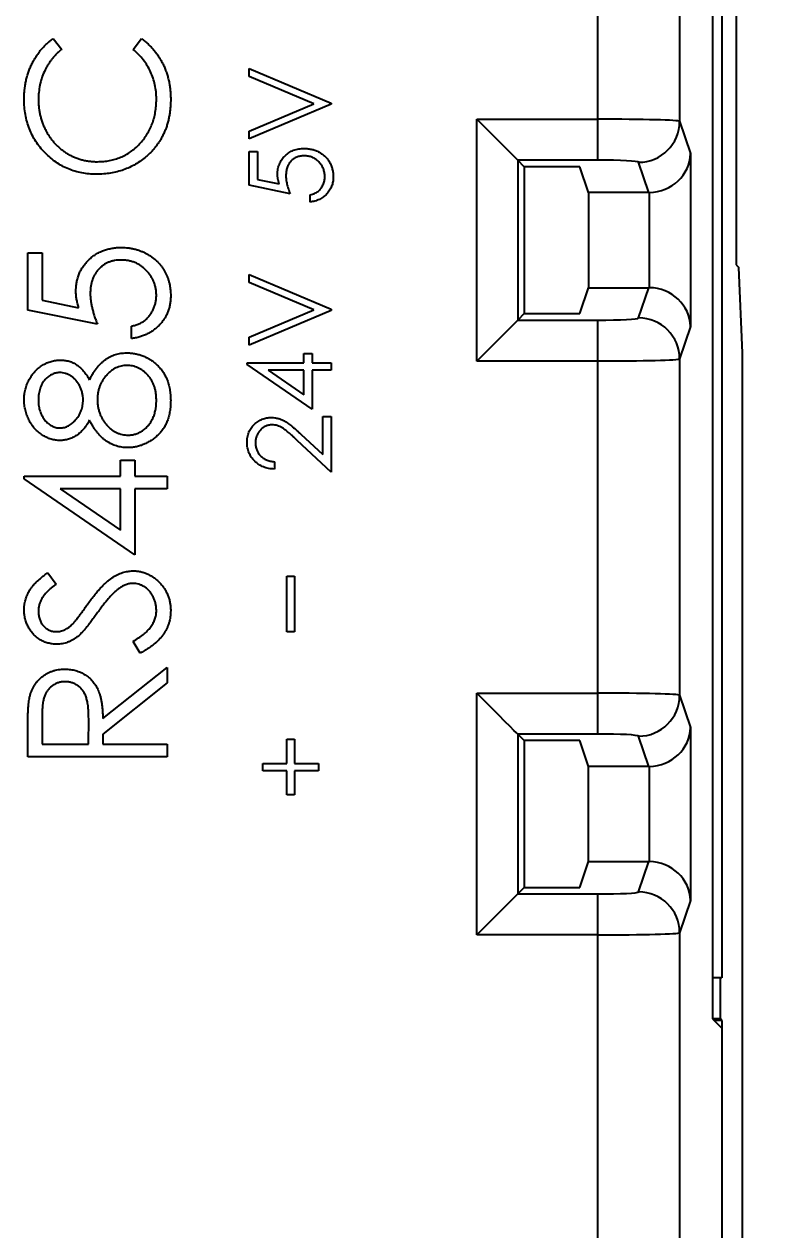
# Model space of a CAD drawing. Extents: x -197 to 433, y -280 to 31.
# Drawn here: x 68.93 to 78.25, y -75.07 to -60.36 of the extents above; entities that cross this region are included whole.
import ezdxf

# ---------------------------------------------------------------- set-up
doc = ezdxf.new("R2010")
doc.units = 0
doc.header["$LTSCALE"] = 4
doc.header["$PDMODE"] = 2
doc.header["$PDSIZE"] = 3
doc.layers.get('0').update_dxf_attribs({"linetype": 'CONTINUOUS'})
doc.layers.get('DEFPOINTS').update_dxf_attribs({"linetype": 'CONTINUOUS'})
doc.styles.add('DIMENSION', font='arial.ttf')
doc.styles.get("Standard").update_dxf_attribs({"font": 'romans.shx', "bigfont": 'cadsg.shx'})
doc.dimstyles.new('STANDARD$0', dxfattribs={"dimtxt": 2, "dimasz": 1.8, "dimexe": 1, "dimexo": 1, "dimgap": 1, "dimtad": 1, "dimzin": 13, "dimdsep": 46, "dimtxsty": 'Standard', "dimcen": 0.09, "dimadec": 0, "dimazin": 0, "dimtp": 0.3, "dimtfac": 1, "dimtix": 1, "dimtmove": 2, "dimatfit": 3, "dimfxl": 1, "dimtolj": 1, "dimtzin": 13, "dimarcsym": 0})

# ---------------------------------------------------------------- blocks, each defined once
blk = doc.blocks.new('*D538')
at = {"color": 2, "lineweight": -2, "transparency": 16777216}
for p, q in [((77.894, -0.245), (89.574, -0.245)), ((88.374, -86.747), (88.374, -4.245)), ((77.894, -90.747), (89.574, -90.747))]:
    blk.add_line(p, q, dxfattribs=at)
at = {"color": 2, "transparency": 16777216}
for points in [[(87.707, -4.245), (89.04, -4.245), (88.374, -0.245)], [(87.707, -86.747), (89.04, -86.747), (88.374, -90.747)]]:
    blk.add_solid(points, dxfattribs=at)
at = {"layer": 'DEFPOINTS', "color": 0, "transparency": 16777216}
for p in [(76.694, -0.245), (88.374, -0.245), (76.694, -90.747)]:
    blk.add_point(p, dxfattribs=at)
at = {"color": 3, "transparency": 16777216, "insert": (85.174, -45.496), "char_height": 4, "attachment_point": 5, "rotation": 90, "style": 'DIMENSION'}
blk.add_mtext('\\A1;90.5', dxfattribs=at)
blk = doc.blocks.new('*D539')
at = {"color": 2, "lineweight": -2, "transparency": 16777216}
for p, q in [((73.643, 8.755), (98.512, 8.755)), ((97.312, 4.755), (97.312, -95.747)), ((73.642, -99.747), (98.512, -99.747))]:
    blk.add_line(p, q, dxfattribs=at)
at = {"color": 2, "transparency": 16777216}
for points in [[(96.645, 4.755), (97.978, 4.755), (97.312, 8.755)], [(96.645, -95.747), (97.978, -95.747), (97.312, -99.747)]]:
    blk.add_solid(points, dxfattribs=at)
at = {"layer": 'DEFPOINTS', "color": 0, "transparency": 16777216}
for p in [(72.443, 8.755), (72.442, -99.747), (97.312, -99.747)]:
    blk.add_point(p, dxfattribs=at)
at = {"color": 3, "transparency": 16777216, "insert": (94.112, -45.496), "char_height": 4, "attachment_point": 5, "rotation": 90, "style": 'DIMENSION'}
blk.add_mtext('\\A1;108.5', dxfattribs=at)

msp = doc.modelspace()

# ---------------------------------------------------------------- linework, layer by layer
for p, q in [((77.617, -27.896), (77.617, -63.296)), ((77.329, -39.496), (77.329, -72.496)), ((77.443, -56.996), (77.443, -71.996)), ((75.928, -61.522), (75.928, -57.471)), ((76.927, -57.445), (76.927, -61.547)), ((69.289, -60.536), (69.392, -60.67)), ((70.263, -60.67), (70.365, -60.536)), ((71.678, -60.904), (72.678, -61.327)), ((71.678, -61), (71.678, -60.904)), ((72.466, -61.334), (71.678, -61)), ((71.678, -61.667), (72.466, -61.334)), ((72.678, -61.34), (71.678, -61.763)), ((72.678, -61.327), (72.678, -61.34)), ((74.453, -64.471), (74.453, -61.522)), ((74.952, -62.021), (74.453, -61.522)), ((74.453, -61.522), (75.928, -61.522)), ((75.928, -62.021), (75.928, -61.522)), ((76.927, -61.547), (77.058, -61.941)), ((71.678, -61.763), (71.678, -61.667)), ((71.678, -61.917), (71.78, -61.917)), ((71.678, -62.327), (71.678, -61.917)), ((71.78, -61.917), (71.78, -62.257)), ((74.952, -62.021), (74.952, -63.971)), ((75.928, -62.021), (74.952, -62.021)), ((75.032, -62.101), (74.952, -62.021)), ((76.55, -62.415), (76.427, -62.047)), ((77.058, -61.941), (77.058, -64.051)), ((75.032, -62.101), (75.032, -63.891)), ((75.71, -62.101), (75.032, -62.101)), ((75.815, -62.415), (75.71, -62.101)), ((72.178, -62.43), (71.678, -62.327)), ((71.78, -62.257), (72.043, -62.311)), ((72.421, -62.532), (72.421, -62.443)), ((76.55, -62.415), (75.815, -62.415)), ((75.815, -62.415), (75.815, -63.577)), ((76.559, -63.577), (76.559, -62.415)), ((68.978, -63.152), (69.152, -63.152)), ((68.978, -63.849), (68.978, -63.152)), ((69.152, -63.152), (69.152, -63.73)), ((77.617, -63.296), (77.65, -63.329)), ((77.694, -64.373), (77.65, -63.329)), ((71.678, -63.417), (72.678, -63.84)), ((71.678, -63.513), (71.678, -63.417)), ((72.466, -63.846), (71.678, -63.513)), ((75.71, -63.891), (75.815, -63.577)), ((75.815, -63.577), (76.55, -63.577)), ((76.427, -63.946), (76.55, -63.577)), ((69.152, -63.73), (69.599, -63.821)), ((69.828, -64.023), (68.978, -63.849)), ((71.678, -64.18), (72.466, -63.846)), ((72.678, -63.853), (71.678, -64.276)), ((72.678, -63.84), (72.678, -63.853)), ((74.952, -63.971), (74.453, -64.471)), ((75.032, -63.891), (74.952, -63.971)), ((74.952, -63.971), (75.928, -63.971)), ((75.032, -63.891), (75.71, -63.891)), ((75.928, -64.471), (75.928, -63.971)), ((70.242, -64.198), (70.242, -64.045)), ((77.058, -64.051), (76.927, -64.445)), ((71.678, -64.276), (71.678, -64.18)), ((72.344, -64.378), (72.447, -64.378)), ((72.344, -64.494), (72.344, -64.378)), ((72.447, -64.378), (72.447, -64.494)), ((77.694, -89.748), (77.694, -64.373)), ((71.652, -64.494), (72.344, -64.494)), ((71.652, -64.512), (71.652, -64.494)), ((72.447, -65.058), (71.652, -64.512)), ((72.447, -64.494), (72.678, -64.494)), ((72.678, -64.494), (72.678, -64.584)), ((75.928, -64.471), (74.453, -64.471)), ((75.928, -68.522), (75.928, -64.471)), ((76.927, -64.445), (76.927, -68.547)), ((72.344, -64.584), (71.91, -64.584)), ((71.91, -64.584), (72.344, -64.882)), ((72.344, -64.882), (72.344, -64.584)), ((72.678, -64.584), (72.447, -64.584)), ((72.447, -64.584), (72.447, -65.058)), ((72.575, -65.148), (72.678, -65.148)), ((72.575, -65.613), (72.575, -65.148)), ((72.678, -65.148), (72.678, -65.827)), ((72.678, -65.827), (72.264, -65.439)), ((72.308, -65.363), (72.575, -65.613)), ((70.111, -65.68), (70.285, -65.68)), ((70.111, -65.876), (70.111, -65.68)), ((70.285, -65.68), (70.285, -65.876)), ((71.985, -65.699), (71.985, -65.789)), ((68.934, -65.876), (70.111, -65.876)), ((68.934, -65.907), (68.934, -65.876)), ((70.285, -65.876), (70.678, -65.876)), ((70.678, -65.876), (70.678, -66.028)), ((70.285, -66.835), (68.934, -65.907)), ((70.111, -66.028), (69.373, -66.028)), ((69.373, -66.028), (70.111, -66.535)), ((70.111, -66.535), (70.111, -66.028)), ((70.678, -66.028), (70.285, -66.028)), ((70.285, -66.028), (70.285, -66.835)), ((69.222, -67.053), (69.326, -67.191)), ((72.139, -67.096), (72.229, -67.096)), ((72.139, -67.776), (72.139, -67.096)), ((72.229, -67.096), (72.229, -67.776)), ((72.229, -67.776), (72.139, -67.776)), ((70.35, -68.034), (70.263, -67.89)), ((69.893, -68.833), (70.678, -68.208)), ((70.678, -68.208), (70.678, -68.397)), ((70.678, -68.397), (69.893, -69.021)), ((74.453, -68.522), (75.928, -68.522)), ((74.453, -71.471), (74.453, -68.522)), ((75.928, -69.021), (75.928, -68.522)), ((76.927, -68.547), (77.058, -68.941)), ((69.152, -68.826), (69.152, -69.145)), ((68.978, -69.298), (68.978, -68.957)), ((69.719, -69.145), (69.721, -68.834)), ((77.058, -68.941), (77.058, -71.051)), ((69.893, -69.021), (69.893, -69.145)), ((72.139, -69.084), (72.229, -69.084)), ((72.139, -69.378), (72.139, -69.084)), ((72.229, -69.084), (72.229, -69.378)), ((75.928, -69.021), (74.952, -69.021)), ((74.952, -69.021), (74.952, -70.971)), ((75.032, -69.101), (74.952, -69.021)), ((75.032, -69.101), (75.032, -70.891)), ((75.71, -69.101), (75.032, -69.101)), ((75.815, -69.415), (75.71, -69.101)), ((76.55, -69.415), (76.427, -69.047)), ((69.152, -69.145), (69.719, -69.145)), ((69.893, -69.145), (70.678, -69.145)), ((70.678, -69.145), (70.678, -69.298)), ((70.678, -69.298), (68.978, -69.298)), ((71.844, -69.378), (72.139, -69.378)), ((71.844, -69.468), (71.844, -69.378)), ((72.229, -69.378), (72.524, -69.378)), ((72.524, -69.378), (72.524, -69.468)), ((76.55, -69.415), (75.815, -69.415)), ((75.815, -70.577), (75.815, -69.415)), ((76.559, -70.577), (76.559, -69.415)), ((72.139, -69.468), (71.844, -69.468)), ((72.139, -69.763), (72.139, -69.468)), ((72.229, -69.468), (72.229, -69.763)), ((72.524, -69.468), (72.229, -69.468)), ((72.229, -69.763), (72.139, -69.763)), ((75.71, -70.891), (75.815, -70.577)), ((75.815, -70.577), (76.55, -70.577)), ((76.427, -70.946), (76.55, -70.577)), ((74.952, -70.971), (74.453, -71.471)), ((75.032, -70.891), (74.952, -70.971)), ((74.952, -70.971), (75.928, -70.971)), ((75.032, -70.891), (75.71, -70.891)), ((75.928, -71.471), (75.928, -70.971)), ((77.058, -71.051), (76.927, -71.445)), ((75.928, -71.471), (74.453, -71.471)), ((75.928, -78.781), (75.928, -71.471)), ((76.927, -71.445), (76.927, -78.781)), ((77.443, -71.996), (77.329, -71.996)), ((77.425, -72.496), (77.425, -71.996)), ((77.329, -72.496), (77.443, -72.61)), ((77.425, -72.496), (77.329, -72.496)), ((77.443, -72.514), (77.425, -72.496)), ((77.443, -72.514), (77.347, -72.514)), ((77.443, -72.514), (77.443, -75.444)), ((77.443, -72.61), (77.443, -75.546))]:
    msp.add_line(p, q)
at = {"flags": 128}
msp.add_lwpolyline([(74.952, -69.021), (74.938, -69.007), (74.907, -68.976), (74.859, -68.928), (74.797, -68.866), (74.723, -68.791), (74.638, -68.707), (74.547, -68.616), (74.453, -68.522)], dxfattribs=at)
for centre, start, end in [((76.427, -61.547), 270.0262, 359.9038), ((76.427, -64.446), 0.0965, 89.9734), ((76.427, -68.547), 270.0265, 359.9036), ((76.427, -71.446), 0.0964, 89.9737)]:
    msp.add_arc(centre, 0.5, start, end)
for centre, major_axis, ratio, start_param, end_param in [((75.928, -61.548), (1, 0), 0.026204, 0.017453, 1.570796), ((75.928, -62.047), (0.5, 0), 0.052408, 0.017453, 1.570796), ((76.559, -61.941), (0.494, 0.08), 0.946286, 4.560134, 6.113477), ((76.55, -61.915), (0.158, -0.475), 0.998478, 5.962135, 5.978675), ((76.55, -64.078), (-0.158, -0.475), 0.998478, 3.446103, 3.462643), ((76.559, -64.051), (0.494, -0.08), 0.946286, 0.169709, 1.723052), ((75.928, -63.945), (0.5, 0), 0.052408, 4.712389, 6.265732), ((75.928, -64.444), (1, 0), 0.026204, 4.712389, 6.265732), ((75.928, -68.548), (1, 0), 0.026204, 0.017453, 1.570796), ((76.559, -68.941), (0.494, 0.08), 0.946286, 4.560134, 6.113477), ((75.928, -69.047), (0.5, 0), 0.052408, 0.017453, 1.570796), ((76.55, -68.915), (0.158, -0.475), 0.998478, 5.962135, 5.978675), ((76.55, -71.078), (-0.158, -0.475), 0.998478, 3.446103, 3.462643), ((76.559, -71.051), (0.494, -0.08), 0.946286, 0.169709, 1.723052), ((75.928, -70.945), (0.5, 0), 0.052408, 4.712389, 6.265732), ((75.928, -71.444), (1, 0), 0.026204, 4.712389, 6.265732)]:
    msp.add_ellipse(centre, major_axis=major_axis, ratio=ratio, start_param=start_param, end_param=end_param)
for points, knots in [([(68.934, -61.278), (68.934, -61.258), (68.935, -61.22), (68.939, -61.162), (68.947, -61.107), (68.957, -61.052), (68.97, -60.999), (68.986, -60.948), (69.005, -60.898), (69.027, -60.849), (69.052, -60.803), (69.078, -60.758), (69.108, -60.716), (69.139, -60.675), (69.173, -60.637), (69.209, -60.601), (69.248, -60.567), (69.276, -60.547), (69.289, -60.536)], [0, 0, 0, 0, 0.068544, 0.135676, 0.201205, 0.265669, 0.329637, 0.392763, 0.455062, 0.517479, 0.579139, 0.640086, 0.700207, 0.759818, 0.819637, 0.879361, 0.939515, 1, 1, 1, 1]), ([(70.365, -60.536), (70.378, -60.547), (70.406, -60.568), (70.445, -60.603), (70.482, -60.64), (70.516, -60.678), (70.548, -60.719), (70.577, -60.761), (70.604, -60.806), (70.629, -60.852), (70.651, -60.9), (70.669, -60.95), (70.685, -61.001), (70.698, -61.053), (70.709, -61.107), (70.716, -61.162), (70.72, -61.218), (70.721, -61.257), (70.721, -61.276)], [0, 0, 0, 0, 0.061672, 0.123049, 0.183469, 0.243719, 0.304269, 0.364851, 0.425591, 0.487034, 0.548861, 0.611156, 0.673539, 0.73697, 0.800792, 0.866017, 0.932103, 1, 1, 1, 1]), ([(69.392, -60.67), (69.38, -60.679), (69.358, -60.698), (69.326, -60.729), (69.296, -60.76), (69.269, -60.793), (69.244, -60.828), (69.22, -60.864), (69.199, -60.901), (69.174, -60.953), (69.147, -61.021), (69.125, -61.107), (69.111, -61.196), (69.109, -61.256), (69.108, -61.287)], [0, 0, 0, 0, 0.063163, 0.125475, 0.187121, 0.248294, 0.309295, 0.36985, 0.430973, 0.492456, 0.616148, 0.740844, 0.868183, 1, 1, 1, 1]), ([(70.547, -61.277), (70.546, -61.247), (70.544, -61.189), (70.531, -61.103), (70.508, -61.021), (70.477, -60.943), (70.437, -60.868), (70.388, -60.798), (70.33, -60.731), (70.286, -60.69), (70.263, -60.67)], [0, 0, 0, 0, 0.128515, 0.252949, 0.374755, 0.49594, 0.617181, 0.740909, 0.867811, 1, 1, 1, 1]), ([(69.818, -62.193), (69.787, -62.192), (69.727, -62.19), (69.639, -62.178), (69.554, -62.157), (69.473, -62.129), (69.396, -62.092), (69.323, -62.047), (69.253, -61.993), (69.188, -61.933), (69.128, -61.866), (69.076, -61.794), (69.032, -61.718), (68.996, -61.638), (68.968, -61.554), (68.948, -61.465), (68.936, -61.373), (68.935, -61.31), (68.934, -61.278)], [0, 0, 0, 0, 0.064556, 0.127011, 0.18795, 0.247928, 0.307764, 0.368249, 0.429483, 0.492755, 0.556268, 0.618226, 0.679663, 0.741252, 0.80342, 0.866819, 0.93233, 1, 1, 1, 1]), ([(69.108, -61.287), (69.108, -61.304), (69.109, -61.338), (69.114, -61.389), (69.121, -61.438), (69.132, -61.487), (69.146, -61.534), (69.162, -61.581), (69.182, -61.626), (69.204, -61.67), (69.229, -61.713), (69.257, -61.753), (69.286, -61.791), (69.317, -61.827), (69.351, -61.86), (69.386, -61.89), (69.424, -61.918), (69.464, -61.943), (69.505, -61.966), (69.547, -61.986), (69.591, -62.003), (69.636, -62.016), (69.683, -62.027), (69.731, -62.034), (69.779, -62.039), (69.813, -62.04), (69.829, -62.04)], [0, 0, 0, 0, 0.043958, 0.087509, 0.130473, 0.173052, 0.215425, 0.257675, 0.300181, 0.343153, 0.38596, 0.427724, 0.468859, 0.509536, 0.549725, 0.589825, 0.630254, 0.67072, 0.711239, 0.751608, 0.791759, 0.832446, 0.873309, 0.914536, 0.95692, 1, 1, 1, 1]), ([(69.829, -62.04), (69.854, -62.039), (69.904, -62.038), (69.976, -62.027), (70.045, -62.011), (70.111, -61.987), (70.174, -61.957), (70.233, -61.919), (70.29, -61.875), (70.342, -61.824), (70.39, -61.768), (70.432, -61.709), (70.467, -61.645), (70.497, -61.579), (70.519, -61.508), (70.535, -61.434), (70.545, -61.357), (70.546, -61.304), (70.547, -61.277)], [0, 0, 0, 0, 0.064323, 0.12629, 0.186726, 0.246146, 0.305576, 0.365429, 0.426326, 0.48884, 0.551725, 0.613919, 0.675484, 0.737334, 0.800229, 0.864502, 0.931041, 1, 1, 1, 1]), ([(70.721, -61.276), (70.721, -61.294), (70.721, -61.33), (70.717, -61.384), (70.711, -61.436), (70.703, -61.486), (70.693, -61.535), (70.68, -61.583), (70.665, -61.629), (70.647, -61.673), (70.628, -61.717), (70.605, -61.758), (70.581, -61.798), (70.554, -61.837), (70.525, -61.875), (70.494, -61.91), (70.46, -61.945), (70.436, -61.966), (70.424, -61.977)], [0, 0, 0, 0, 0.069663, 0.13775, 0.203917, 0.26878, 0.332414, 0.394754, 0.45618, 0.516996, 0.577396, 0.637198, 0.696999, 0.756756, 0.816554, 0.876948, 0.938132, 1, 1, 1, 1]), ([(72.024, -62.193), (72.024, -62.182), (72.024, -62.16), (72.029, -62.128), (72.036, -62.097), (72.046, -62.068), (72.059, -62.04), (72.075, -62.014), (72.094, -61.99), (72.115, -61.967), (72.139, -61.946), (72.164, -61.928), (72.192, -61.913), (72.22, -61.9), (72.251, -61.89), (72.283, -61.884), (72.316, -61.879), (72.339, -61.879), (72.351, -61.878)], [0, 0, 0, 0, 0.065798, 0.129376, 0.190867, 0.251245, 0.310771, 0.370654, 0.431043, 0.493147, 0.555361, 0.616316, 0.677302, 0.738297, 0.80079, 0.864797, 0.931055, 1, 1, 1, 1]), ([(72.351, -61.878), (72.359, -61.879), (72.375, -61.879), (72.399, -61.881), (72.423, -61.885), (72.446, -61.89), (72.468, -61.896), (72.49, -61.904), (72.512, -61.913), (72.533, -61.924), (72.552, -61.936), (72.571, -61.948), (72.589, -61.963), (72.606, -61.977), (72.621, -61.993), (72.635, -62.01), (72.648, -62.028), (72.659, -62.047), (72.67, -62.067), (72.679, -62.088), (72.686, -62.109), (72.692, -62.131), (72.697, -62.154), (72.701, -62.178), (72.703, -62.202), (72.703, -62.219), (72.703, -62.227)], [0, 0, 0, 0, 0.04401, 0.087425, 0.130104, 0.172535, 0.214532, 0.25627, 0.298262, 0.340668, 0.382714, 0.423715, 0.464256, 0.504079, 0.543863, 0.583286, 0.623103, 0.662926, 0.703244, 0.743626, 0.784565, 0.825769, 0.867772, 0.910755, 0.954919, 1, 1, 1, 1]), ([(70.424, -61.977), (70.403, -61.994), (70.361, -62.028), (70.292, -62.072), (70.221, -62.11), (70.147, -62.14), (70.069, -62.164), (69.988, -62.18), (69.904, -62.191), (69.847, -62.192), (69.818, -62.193)], [0, 0, 0, 0, 0.124329, 0.247156, 0.36878, 0.490734, 0.613614, 0.738958, 0.867311, 1, 1, 1, 1]), ([(72.347, -61.968), (72.339, -61.968), (72.323, -61.969), (72.3, -61.972), (72.279, -61.977), (72.258, -61.984), (72.238, -61.993), (72.22, -62.005), (72.203, -62.018), (72.187, -62.034), (72.173, -62.051), (72.16, -62.069), (72.15, -62.089), (72.141, -62.111), (72.134, -62.134), (72.13, -62.158), (72.127, -62.183), (72.126, -62.2), (72.126, -62.209)], [0, 0, 0, 0, 0.0653579, 0.1280021, 0.1883273, 0.2471891, 0.305609, 0.3640415, 0.4226032, 0.4826356, 0.5432545, 0.6040784, 0.6649314, 0.7273862, 0.7914468, 0.8580412, 0.9270295, 1, 1, 1, 1]), ([(72.601, -62.222), (72.6, -62.213), (72.6, -62.197), (72.596, -62.172), (72.591, -62.148), (72.583, -62.125), (72.573, -62.103), (72.56, -62.082), (72.545, -62.062), (72.528, -62.043), (72.51, -62.025), (72.49, -62.01), (72.469, -61.997), (72.447, -61.986), (72.423, -61.978), (72.399, -61.972), (72.373, -61.969), (72.356, -61.968), (72.347, -61.968)], [0, 0, 0, 0, 0.064207, 0.126425, 0.18768, 0.248216, 0.308305, 0.369661, 0.431699, 0.495947, 0.559758, 0.622295, 0.683911, 0.745092, 0.80674, 0.869087, 0.93329, 1, 1, 1, 1]), ([(72.043, -62.311), (72.04, -62.3), (72.035, -62.28), (72.028, -62.25), (72.024, -62.221), (72.024, -62.202), (72.024, -62.193)], [0, 0, 0, 0, 0.275068, 0.532901, 0.773973, 1, 1, 1, 1]), ([(72.126, -62.209), (72.126, -62.217), (72.127, -62.233), (72.129, -62.258), (72.133, -62.284), (72.139, -62.311), (72.146, -62.339), (72.155, -62.368), (72.165, -62.399), (72.173, -62.419), (72.178, -62.43)], [0, 0, 0, 0, 0.10308, 0.21102, 0.325963, 0.4465, 0.574634, 0.7089, 0.851186, 1, 1, 1, 1]), ([(72.421, -62.443), (72.431, -62.44), (72.449, -62.436), (72.475, -62.427), (72.498, -62.415), (72.518, -62.402), (72.536, -62.386), (72.552, -62.367), (72.566, -62.347), (72.578, -62.324), (72.588, -62.299), (72.595, -62.274), (72.6, -62.248), (72.6, -62.231), (72.601, -62.222)], [0, 0, 0, 0, 0.094699, 0.182017, 0.26441, 0.342584, 0.419032, 0.496446, 0.577316, 0.661468, 0.746701, 0.831237, 0.915195, 1, 1, 1, 1]), ([(72.703, -62.227), (72.703, -62.237), (72.703, -62.257), (72.699, -62.286), (72.693, -62.313), (72.684, -62.339), (72.673, -62.365), (72.659, -62.389), (72.643, -62.411), (72.625, -62.433), (72.605, -62.452), (72.583, -62.47), (72.559, -62.486), (72.534, -62.5), (72.508, -62.511), (72.48, -62.52), (72.451, -62.528), (72.431, -62.531), (72.421, -62.532)], [0, 0, 0, 0, 0.065427, 0.128719, 0.190252, 0.250745, 0.310663, 0.370797, 0.431291, 0.493204, 0.55557, 0.61731, 0.678641, 0.74069, 0.802969, 0.866791, 0.932342, 1, 1, 1, 1]), ([(69.566, -63.621), (69.566, -63.602), (69.567, -63.565), (69.575, -63.51), (69.587, -63.458), (69.604, -63.409), (69.626, -63.361), (69.653, -63.317), (69.685, -63.275), (69.722, -63.236), (69.762, -63.201), (69.805, -63.17), (69.851, -63.144), (69.9, -63.123), (69.952, -63.106), (70.006, -63.095), (70.063, -63.087), (70.102, -63.087), (70.122, -63.086)], [0, 0, 0, 0, 0.0657983, 0.1293759, 0.190867, 0.2512454, 0.3107708, 0.3706545, 0.4310432, 0.4931473, 0.5553612, 0.6163156, 0.6773019, 0.738297, 0.8007904, 0.8647968, 0.9310551, 1, 1, 1, 1]), ([(70.122, -63.086), (70.136, -63.086), (70.163, -63.087), (70.204, -63.09), (70.244, -63.097), (70.283, -63.105), (70.322, -63.116), (70.359, -63.129), (70.395, -63.145), (70.431, -63.163), (70.465, -63.183), (70.497, -63.205), (70.527, -63.229), (70.555, -63.254), (70.581, -63.282), (70.605, -63.31), (70.627, -63.341), (70.647, -63.373), (70.664, -63.407), (70.679, -63.442), (70.692, -63.478), (70.703, -63.516), (70.711, -63.555), (70.717, -63.595), (70.721, -63.637), (70.721, -63.665), (70.721, -63.679)], [0, 0, 0, 0, 0.04401, 0.087425, 0.130104, 0.172535, 0.214532, 0.25627, 0.298262, 0.340668, 0.382714, 0.423715, 0.464256, 0.504079, 0.543863, 0.583286, 0.623103, 0.662926, 0.703244, 0.743626, 0.784565, 0.825769, 0.867772, 0.910755, 0.954919, 1, 1, 1, 1]), ([(70.116, -63.239), (70.102, -63.239), (70.075, -63.24), (70.036, -63.245), (69.999, -63.254), (69.964, -63.266), (69.931, -63.282), (69.9, -63.301), (69.871, -63.324), (69.844, -63.35), (69.819, -63.379), (69.798, -63.411), (69.781, -63.445), (69.765, -63.481), (69.754, -63.52), (69.746, -63.561), (69.741, -63.604), (69.741, -63.634), (69.74, -63.649)], [0, 0, 0, 0, 0.065358, 0.128002, 0.188327, 0.247189, 0.305609, 0.364042, 0.422603, 0.482636, 0.543255, 0.604078, 0.664931, 0.727386, 0.791447, 0.858041, 0.92703, 1, 1, 1, 1]), ([(70.547, -63.67), (70.546, -63.656), (70.546, -63.627), (70.54, -63.585), (70.53, -63.544), (70.516, -63.505), (70.499, -63.468), (70.478, -63.432), (70.453, -63.398), (70.424, -63.365), (70.392, -63.336), (70.359, -63.31), (70.323, -63.288), (70.285, -63.27), (70.245, -63.256), (70.204, -63.246), (70.16, -63.24), (70.131, -63.239), (70.116, -63.239)], [0, 0, 0, 0, 0.064207, 0.126425, 0.18768, 0.248216, 0.308305, 0.369661, 0.431699, 0.495947, 0.559758, 0.622295, 0.683911, 0.745092, 0.80674, 0.869087, 0.93329, 1, 1, 1, 1]), ([(69.599, -63.821), (69.594, -63.803), (69.584, -63.769), (69.574, -63.717), (69.567, -63.668), (69.566, -63.636), (69.566, -63.621)], [0, 0, 0, 0, 0.275068, 0.532901, 0.773973, 1, 1, 1, 1]), ([(69.74, -63.649), (69.741, -63.662), (69.741, -63.689), (69.746, -63.731), (69.752, -63.775), (69.762, -63.821), (69.774, -63.869), (69.789, -63.918), (69.807, -63.97), (69.821, -64.005), (69.828, -64.023)], [0, 0, 0, 0, 0.10308, 0.21102, 0.325963, 0.4465, 0.574634, 0.7089, 0.851186, 1, 1, 1, 1]), ([(70.242, -64.045), (70.258, -64.041), (70.289, -64.034), (70.333, -64.018), (70.372, -63.999), (70.406, -63.976), (70.437, -63.948), (70.464, -63.917), (70.488, -63.882), (70.509, -63.843), (70.526, -63.802), (70.537, -63.759), (70.546, -63.715), (70.546, -63.685), (70.547, -63.67)], [0, 0, 0, 0, 0.094699, 0.182017, 0.26441, 0.342584, 0.419032, 0.496446, 0.577316, 0.661468, 0.746701, 0.831237, 0.915195, 1, 1, 1, 1]), ([(70.721, -63.679), (70.721, -63.696), (70.72, -63.729), (70.713, -63.778), (70.703, -63.825), (70.688, -63.87), (70.67, -63.913), (70.646, -63.953), (70.619, -63.992), (70.588, -64.028), (70.553, -64.062), (70.516, -64.092), (70.476, -64.119), (70.434, -64.142), (70.39, -64.162), (70.343, -64.177), (70.293, -64.19), (70.259, -64.195), (70.242, -64.198)], [0, 0, 0, 0, 0.0654266, 0.1287191, 0.190252, 0.2507454, 0.3106631, 0.3707974, 0.4312907, 0.4932041, 0.5555698, 0.6173104, 0.6786412, 0.7406897, 0.8029689, 0.8667915, 0.9323415, 1, 1, 1, 1]), ([(69.73, -64.701), (69.738, -64.687), (69.752, -64.66), (69.775, -64.621), (69.799, -64.586), (69.823, -64.553), (69.848, -64.523), (69.874, -64.496), (69.901, -64.472), (69.928, -64.451), (69.957, -64.432), (69.986, -64.416), (70.017, -64.402), (70.048, -64.391), (70.08, -64.382), (70.113, -64.376), (70.148, -64.373), (70.171, -64.372), (70.182, -64.372)], [0, 0, 0, 0, 0.079024, 0.154606, 0.227209, 0.295906, 0.361617, 0.425087, 0.48577, 0.544457, 0.601427, 0.657812, 0.713951, 0.769449, 0.826116, 0.882876, 0.940696, 1, 1, 1, 1]), ([(70.182, -64.372), (70.199, -64.372), (70.231, -64.373), (70.279, -64.38), (70.325, -64.389), (70.37, -64.404), (70.414, -64.422), (70.456, -64.444), (70.497, -64.47), (70.522, -64.49), (70.534, -64.501)], [0, 0, 0, 0, 0.128168, 0.253692, 0.377353, 0.49969, 0.62289, 0.74582, 0.871386, 1, 1, 1, 1]), ([(68.934, -64.942), (68.935, -64.92), (68.936, -64.878), (68.948, -64.815), (68.967, -64.755), (68.993, -64.698), (69.026, -64.645), (69.064, -64.598), (69.108, -64.556), (69.157, -64.522), (69.209, -64.494), (69.263, -64.474), (69.319, -64.462), (69.356, -64.46), (69.375, -64.459)], [0, 0, 0, 0, 0.089393, 0.176272, 0.263024, 0.349827, 0.435463, 0.51924, 0.601651, 0.684537, 0.765851, 0.844906, 0.922295, 1, 1, 1, 1]), ([(69.375, -64.459), (69.393, -64.46), (69.43, -64.461), (69.482, -64.473), (69.532, -64.492), (69.579, -64.519), (69.622, -64.553), (69.661, -64.596), (69.699, -64.645), (69.72, -64.682), (69.73, -64.701)], [0, 0, 0, 0, 0.121911, 0.239426, 0.35543, 0.472117, 0.592892, 0.719287, 0.854884, 1, 1, 1, 1]), ([(70.185, -64.525), (70.174, -64.525), (70.151, -64.526), (70.117, -64.531), (70.084, -64.541), (70.053, -64.555), (70.022, -64.572), (69.992, -64.593), (69.963, -64.618), (69.936, -64.646), (69.911, -64.677), (69.888, -64.71), (69.87, -64.745), (69.854, -64.781), (69.842, -64.819), (69.834, -64.858), (69.828, -64.899), (69.828, -64.926), (69.828, -64.94)], [0, 0, 0, 0, 0.057343, 0.11307, 0.169191, 0.226006, 0.283787, 0.343418, 0.405874, 0.471363, 0.537977, 0.603042, 0.667583, 0.732211, 0.796994, 0.86304, 0.930353, 1, 1, 1, 1]), ([(70.547, -64.95), (70.546, -64.934), (70.546, -64.903), (70.541, -64.858), (70.532, -64.816), (70.52, -64.775), (70.505, -64.737), (70.486, -64.702), (70.465, -64.669), (70.439, -64.64), (70.412, -64.613), (70.383, -64.589), (70.353, -64.569), (70.321, -64.553), (70.289, -64.54), (70.256, -64.531), (70.221, -64.525), (70.197, -64.525), (70.185, -64.525)], [0, 0, 0, 0, 0.076543, 0.149131, 0.218782, 0.285509, 0.350749, 0.414548, 0.477589, 0.540765, 0.602586, 0.662405, 0.719992, 0.775953, 0.83115, 0.886691, 0.942564, 1, 1, 1, 1]), ([(70.534, -64.501), (70.549, -64.514), (70.579, -64.541), (70.617, -64.587), (70.649, -64.638), (70.676, -64.693), (70.696, -64.752), (70.711, -64.815), (70.719, -64.882), (70.72, -64.928), (70.721, -64.952)], [0, 0, 0, 0, 0.119283, 0.237093, 0.354796, 0.474576, 0.59746, 0.724926, 0.858883, 1, 1, 1, 1]), ([(69.369, -64.612), (69.361, -64.612), (69.345, -64.613), (69.321, -64.617), (69.298, -64.624), (69.276, -64.633), (69.253, -64.645), (69.232, -64.661), (69.21, -64.678), (69.19, -64.698), (69.171, -64.721), (69.154, -64.747), (69.14, -64.775), (69.128, -64.805), (69.119, -64.838), (69.113, -64.873), (69.109, -64.911), (69.109, -64.937), (69.108, -64.95)], [0, 0, 0, 0, 0.050892, 0.101013, 0.151053, 0.203021, 0.255853, 0.310847, 0.3683, 0.429534, 0.492025, 0.556139, 0.622073, 0.690256, 0.761434, 0.83639, 0.915504, 1, 1, 1, 1]), ([(69.653, -64.944), (69.653, -64.93), (69.652, -64.901), (69.644, -64.859), (69.632, -64.817), (69.615, -64.778), (69.594, -64.741), (69.568, -64.708), (69.539, -64.679), (69.507, -64.655), (69.473, -64.636), (69.439, -64.622), (69.404, -64.613), (69.381, -64.612), (69.369, -64.612)], [0, 0, 0, 0, 0.08969, 0.178494, 0.266838, 0.356558, 0.445334, 0.530806, 0.614076, 0.697707, 0.779142, 0.855354, 0.928557, 1, 1, 1, 1]), ([(69.37, -65.44), (69.352, -65.439), (69.316, -65.438), (69.261, -65.425), (69.208, -65.404), (69.156, -65.375), (69.107, -65.339), (69.063, -65.297), (69.025, -65.247), (68.992, -65.193), (68.966, -65.134), (68.948, -65.072), (68.936, -65.008), (68.935, -64.964), (68.934, -64.942)], [0, 0, 0, 0, 0.074063, 0.148879, 0.226681, 0.307753, 0.39118, 0.473957, 0.558326, 0.645393, 0.733348, 0.821081, 0.909282, 1, 1, 1, 1]), ([(69.108, -64.95), (69.109, -64.962), (69.109, -64.986), (69.112, -65.02), (69.119, -65.052), (69.127, -65.083), (69.138, -65.113), (69.152, -65.141), (69.168, -65.167), (69.186, -65.192), (69.206, -65.214), (69.227, -65.234), (69.249, -65.25), (69.272, -65.264), (69.296, -65.274), (69.32, -65.282), (69.346, -65.287), (69.364, -65.287), (69.373, -65.287)], [0, 0, 0, 0, 0.075243, 0.147209, 0.216447, 0.284025, 0.350655, 0.415031, 0.47963, 0.544652, 0.608044, 0.667828, 0.725114, 0.780992, 0.835527, 0.889438, 0.944072, 1, 1, 1, 1]), ([(69.373, -65.287), (69.381, -65.287), (69.399, -65.286), (69.425, -65.281), (69.45, -65.273), (69.475, -65.262), (69.499, -65.247), (69.522, -65.23), (69.545, -65.208), (69.567, -65.184), (69.587, -65.158), (69.605, -65.131), (69.619, -65.102), (69.632, -65.073), (69.641, -65.042), (69.648, -65.01), (69.652, -64.978), (69.653, -64.955), (69.653, -64.944)], [0, 0, 0, 0, 0.0545758, 0.1078497, 0.1621703, 0.2174738, 0.2744748, 0.3348044, 0.3980343, 0.4652485, 0.53341, 0.6000341, 0.665926, 0.7310251, 0.7968393, 0.8632618, 0.9308162, 1, 1, 1, 1]), ([(69.828, -64.94), (69.828, -64.956), (69.828, -64.985), (69.834, -65.029), (69.842, -65.07), (69.855, -65.11), (69.871, -65.148), (69.89, -65.184), (69.913, -65.218), (69.939, -65.25), (69.968, -65.279), (69.997, -65.305), (70.028, -65.326), (70.061, -65.344), (70.094, -65.357), (70.129, -65.368), (70.165, -65.373), (70.189, -65.374), (70.201, -65.375)], [0, 0, 0, 0, 0.071282, 0.139837, 0.206535, 0.271585, 0.336143, 0.40013, 0.464597, 0.529676, 0.59406, 0.655579, 0.714856, 0.772133, 0.828823, 0.885101, 0.942069, 1, 1, 1, 1]), ([(70.721, -64.952), (70.721, -64.975), (70.719, -65.019), (70.712, -65.084), (70.699, -65.144), (70.682, -65.201), (70.658, -65.252), (70.63, -65.3), (70.597, -65.343), (70.558, -65.382), (70.517, -65.416), (70.474, -65.446), (70.43, -65.47), (70.386, -65.491), (70.34, -65.508), (70.293, -65.519), (70.245, -65.526), (70.213, -65.527), (70.196, -65.527)], [0, 0, 0, 0, 0.0785552, 0.1528604, 0.2235561, 0.2907425, 0.3554133, 0.4183004, 0.4803968, 0.5430799, 0.6049302, 0.6644036, 0.721947, 0.7783784, 0.8338326, 0.888863, 0.9440898, 1, 1, 1, 1]), ([(70.201, -65.375), (70.217, -65.374), (70.247, -65.373), (70.292, -65.362), (70.335, -65.346), (70.377, -65.322), (70.415, -65.293), (70.45, -65.258), (70.479, -65.217), (70.504, -65.172), (70.523, -65.122), (70.537, -65.068), (70.545, -65.01), (70.546, -64.971), (70.547, -64.95)], [0, 0, 0, 0, 0.074913, 0.1486257, 0.2245156, 0.3026554, 0.3822671, 0.4611137, 0.5428462, 0.6271619, 0.7145404, 0.8048644, 0.9001075, 1, 1, 1, 1]), ([(69.73, -65.192), (69.72, -65.211), (69.699, -65.25), (69.661, -65.3), (69.619, -65.344), (69.574, -65.378), (69.526, -65.406), (69.475, -65.425), (69.423, -65.438), (69.388, -65.439), (69.37, -65.44)], [0, 0, 0, 0, 0.145887, 0.282478, 0.410926, 0.534677, 0.654371, 0.770091, 0.884535, 1, 1, 1, 1]), ([(70.196, -65.527), (70.184, -65.527), (70.161, -65.526), (70.126, -65.523), (70.092, -65.516), (70.059, -65.508), (70.027, -65.497), (69.996, -65.483), (69.965, -65.467), (69.936, -65.448), (69.907, -65.427), (69.88, -65.402), (69.853, -65.375), (69.827, -65.344), (69.801, -65.311), (69.777, -65.274), (69.752, -65.234), (69.738, -65.206), (69.73, -65.192)], [0, 0, 0, 0, 0.0588573, 0.1163229, 0.1726858, 0.2287949, 0.2845985, 0.3402782, 0.396655, 0.453836, 0.5123163, 0.573021, 0.6359988, 0.702344, 0.7714685, 0.8441746, 0.9200647, 1, 1, 1, 1]), ([(71.652, -65.463), (71.652, -65.452), (71.653, -65.43), (71.657, -65.399), (71.664, -65.369), (71.673, -65.34), (71.686, -65.314), (71.701, -65.289), (71.719, -65.265), (71.74, -65.244), (71.762, -65.224), (71.786, -65.207), (71.811, -65.193), (71.837, -65.181), (71.863, -65.172), (71.891, -65.165), (71.92, -65.161), (71.939, -65.161), (71.949, -65.161)], [0, 0, 0, 0, 0.069475, 0.136517, 0.200789, 0.26383, 0.325735, 0.387291, 0.449509, 0.512968, 0.576275, 0.63758, 0.697903, 0.757172, 0.816599, 0.876653, 0.93729, 1, 1, 1, 1]), ([(71.957, -65.25), (71.95, -65.25), (71.937, -65.251), (71.917, -65.254), (71.898, -65.259), (71.88, -65.266), (71.862, -65.275), (71.845, -65.286), (71.829, -65.298), (71.814, -65.313), (71.8, -65.329), (71.788, -65.346), (71.778, -65.364), (71.769, -65.383), (71.762, -65.403), (71.758, -65.423), (71.755, -65.445), (71.755, -65.46), (71.754, -65.467)], [0, 0, 0, 0, 0.061969, 0.122129, 0.180999, 0.240162, 0.299865, 0.359951, 0.421742, 0.486546, 0.551508, 0.614995, 0.67724, 0.739715, 0.803039, 0.866487, 0.931969, 1, 1, 1, 1]), ([(71.949, -65.161), (71.963, -65.161), (71.991, -65.162), (72.031, -65.17), (72.071, -65.183), (72.102, -65.198), (72.128, -65.214), (72.149, -65.228), (72.171, -65.244), (72.195, -65.263), (72.221, -65.285), (72.249, -65.308), (72.278, -65.335), (72.298, -65.353), (72.308, -65.363)], [0, 0, 0, 0, 0.098702, 0.195672, 0.292422, 0.391343, 0.444462, 0.504229, 0.570352, 0.642546, 0.722288, 0.807921, 0.90047, 1, 1, 1, 1]), ([(72.264, -65.439), (72.254, -65.43), (72.235, -65.412), (72.207, -65.386), (72.182, -65.363), (72.158, -65.343), (72.136, -65.325), (72.116, -65.309), (72.099, -65.296), (72.078, -65.283), (72.052, -65.27), (72.022, -65.258), (71.99, -65.252), (71.968, -65.251), (71.957, -65.25)], [0, 0, 0, 0, 0.110794, 0.212813, 0.306078, 0.390617, 0.467233, 0.534451, 0.593867, 0.644833, 0.736221, 0.825037, 0.911992, 1, 1, 1, 1]), ([(71.985, -65.789), (71.973, -65.788), (71.95, -65.787), (71.916, -65.782), (71.883, -65.774), (71.852, -65.763), (71.823, -65.75), (71.795, -65.733), (71.769, -65.714), (71.745, -65.692), (71.723, -65.668), (71.704, -65.643), (71.688, -65.616), (71.675, -65.588), (71.665, -65.559), (71.657, -65.528), (71.653, -65.496), (71.652, -65.474), (71.652, -65.463)], [0, 0, 0, 0, 0.068799, 0.135118, 0.199001, 0.261934, 0.323531, 0.385435, 0.447216, 0.510018, 0.572511, 0.633364, 0.693217, 0.752555, 0.812558, 0.873261, 0.935543, 1, 1, 1, 1]), ([(71.754, -65.467), (71.755, -65.475), (71.755, -65.49), (71.758, -65.513), (71.763, -65.534), (71.769, -65.555), (71.778, -65.575), (71.788, -65.593), (71.801, -65.61), (71.815, -65.627), (71.831, -65.642), (71.848, -65.655), (71.867, -65.667), (71.888, -65.677), (71.91, -65.685), (71.934, -65.692), (71.959, -65.696), (71.976, -65.698), (71.985, -65.699)], [0, 0, 0, 0, 0.064451, 0.126571, 0.186922, 0.245924, 0.304098, 0.361781, 0.420577, 0.480272, 0.540224, 0.600658, 0.661916, 0.724435, 0.788853, 0.856287, 0.926338, 1, 1, 1, 1]), ([(68.934, -67.506), (68.935, -67.486), (68.936, -67.446), (68.948, -67.387), (68.968, -67.331), (68.99, -67.285), (69.013, -67.25), (69.033, -67.223), (69.056, -67.195), (69.083, -67.167), (69.113, -67.139), (69.146, -67.111), (69.183, -67.081), (69.208, -67.062), (69.222, -67.053)], [0, 0, 0, 0, 0.107235, 0.21266, 0.318816, 0.426781, 0.483635, 0.543594, 0.608299, 0.67712, 0.75068, 0.82871, 0.912188, 1, 1, 1, 1]), ([(69.712, -67.432), (69.726, -67.413), (69.752, -67.377), (69.791, -67.326), (69.829, -67.28), (69.866, -67.239), (69.902, -67.202), (69.937, -67.169), (69.97, -67.14), (70.013, -67.11), (70.066, -67.078), (70.131, -67.051), (70.196, -67.034), (70.239, -67.032), (70.261, -67.031)], [0, 0, 0, 0, 0.0969723, 0.1877734, 0.2723961, 0.351321, 0.4243348, 0.4919088, 0.5542332, 0.6112677, 0.7163478, 0.8145401, 0.9084955, 1, 1, 1, 1]), ([(70.261, -67.031), (70.276, -67.031), (70.306, -67.032), (70.351, -67.039), (70.394, -67.05), (70.435, -67.066), (70.475, -67.086), (70.514, -67.11), (70.55, -67.139), (70.585, -67.172), (70.616, -67.208), (70.645, -67.246), (70.668, -67.287), (70.687, -67.329), (70.703, -67.373), (70.713, -67.419), (70.72, -67.467), (70.721, -67.5), (70.721, -67.517)], [0, 0, 0, 0, 0.061476, 0.121758, 0.180894, 0.240223, 0.300072, 0.360849, 0.423479, 0.488323, 0.553599, 0.617217, 0.679866, 0.742223, 0.804691, 0.868277, 0.93303, 1, 1, 1, 1]), ([(69.326, -67.191), (69.316, -67.199), (69.295, -67.215), (69.266, -67.239), (69.239, -67.262), (69.217, -67.285), (69.196, -67.306), (69.178, -67.327), (69.163, -67.346), (69.147, -67.371), (69.131, -67.402), (69.118, -67.441), (69.11, -67.481), (69.109, -67.509), (69.108, -67.523)], [0, 0, 0, 0, 0.0984723, 0.1896347, 0.2741921, 0.3521935, 0.4232113, 0.4885653, 0.5484894, 0.6014578, 0.7012187, 0.8003937, 0.8985421, 1, 1, 1, 1]), ([(70.259, -67.184), (70.244, -67.184), (70.216, -67.186), (70.173, -67.198), (70.131, -67.217), (70.105, -67.235), (70.092, -67.245)], [0, 0, 0, 0, 0.2347234, 0.4771583, 0.7285563, 1, 1, 1, 1]), ([(70.547, -67.517), (70.546, -67.502), (70.546, -67.472), (70.538, -67.429), (70.525, -67.386), (70.508, -67.346), (70.487, -67.309), (70.462, -67.276), (70.433, -67.248), (70.401, -67.224), (70.367, -67.206), (70.332, -67.193), (70.296, -67.185), (70.271, -67.184), (70.259, -67.184)], [0, 0, 0, 0, 0.091273, 0.180948, 0.270115, 0.360191, 0.448386, 0.532718, 0.613894, 0.694049, 0.772792, 0.849175, 0.92396, 1, 1, 1, 1]), ([(70.092, -67.245), (70.082, -67.252), (70.061, -67.268), (70.031, -67.296), (70, -67.328), (69.966, -67.364), (69.932, -67.405), (69.896, -67.449), (69.858, -67.499), (69.834, -67.533), (69.821, -67.551)], [0, 0, 0, 0, 0.090283, 0.190095, 0.29918, 0.418913, 0.54837, 0.688782, 0.839076, 1, 1, 1, 1]), ([(69.543, -67.66), (69.546, -67.656), (69.554, -67.647), (69.567, -67.631), (69.583, -67.61), (69.603, -67.584), (69.626, -67.553), (69.652, -67.517), (69.681, -67.476), (69.702, -67.447), (69.712, -67.432)], [0, 0, 0, 0, 0.052594, 0.124952, 0.218094, 0.333502, 0.468789, 0.624938, 0.801683, 1, 1, 1, 1]), ([(69.331, -67.925), (69.313, -67.924), (69.277, -67.923), (69.225, -67.912), (69.175, -67.895), (69.129, -67.871), (69.086, -67.842), (69.047, -67.807), (69.014, -67.765), (68.985, -67.719), (68.963, -67.669), (68.946, -67.617), (68.936, -67.562), (68.935, -67.525), (68.934, -67.506)], [0, 0, 0, 0, 0.083795, 0.165799, 0.246309, 0.327739, 0.408782, 0.48971, 0.57138, 0.655987, 0.741493, 0.826526, 0.911979, 1, 1, 1, 1]), ([(69.108, -67.523), (69.109, -67.54), (69.11, -67.574), (69.122, -67.622), (69.142, -67.666), (69.169, -67.703), (69.202, -67.734), (69.239, -67.756), (69.28, -67.77), (69.309, -67.771), (69.324, -67.772)], [0, 0, 0, 0, 0.143073, 0.275903, 0.402371, 0.528414, 0.650356, 0.765895, 0.880774, 1, 1, 1, 1]), ([(69.821, -67.551), (69.808, -67.569), (69.784, -67.603), (69.747, -67.651), (69.714, -67.694), (69.684, -67.732), (69.657, -67.763), (69.632, -67.791), (69.61, -67.812), (69.596, -67.824), (69.589, -67.83)], [0, 0, 0, 0, 0.181532, 0.347075, 0.495559, 0.629077, 0.745524, 0.845834, 0.930783, 1, 1, 1, 1]), ([(70.263, -67.89), (70.286, -67.877), (70.329, -67.851), (70.387, -67.808), (70.436, -67.764), (70.476, -67.718), (70.508, -67.67), (70.53, -67.62), (70.544, -67.569), (70.546, -67.534), (70.547, -67.517)], [0, 0, 0, 0, 0.159004, 0.304646, 0.438547, 0.562322, 0.677433, 0.786897, 0.893611, 1, 1, 1, 1]), ([(70.721, -67.517), (70.721, -67.529), (70.72, -67.555), (70.716, -67.593), (70.71, -67.63), (70.7, -67.665), (70.688, -67.7), (70.673, -67.735), (70.656, -67.768), (70.636, -67.8), (70.612, -67.832), (70.586, -67.862), (70.555, -67.893), (70.521, -67.922), (70.483, -67.951), (70.442, -67.98), (70.397, -68.007), (70.366, -68.025), (70.35, -68.034)], [0, 0, 0, 0, 0.057212, 0.113703, 0.168689, 0.224163, 0.278727, 0.333804, 0.389255, 0.445409, 0.503295, 0.564269, 0.627954, 0.695021, 0.765359, 0.839602, 0.917533, 1, 1, 1, 1]), ([(69.324, -67.772), (69.333, -67.772), (69.351, -67.771), (69.378, -67.766), (69.405, -67.759), (69.431, -67.748), (69.458, -67.734), (69.486, -67.714), (69.515, -67.689), (69.533, -67.67), (69.543, -67.66)], [0, 0, 0, 0, 0.107316, 0.214807, 0.323387, 0.434596, 0.553285, 0.685984, 0.834209, 1, 1, 1, 1]), ([(69.589, -67.83), (69.579, -67.837), (69.56, -67.852), (69.529, -67.871), (69.498, -67.888), (69.465, -67.901), (69.433, -67.912), (69.399, -67.919), (69.365, -67.924), (69.342, -67.924), (69.331, -67.925)], [0, 0, 0, 0, 0.133507, 0.262559, 0.388264, 0.512667, 0.633722, 0.755394, 0.877553, 1, 1, 1, 1]), ([(69.001, -68.572), (69.004, -68.56), (69.01, -68.535), (69.023, -68.5), (69.038, -68.466), (69.055, -68.434), (69.075, -68.404), (69.098, -68.375), (69.123, -68.349), (69.15, -68.324), (69.18, -68.302), (69.211, -68.283), (69.244, -68.266), (69.278, -68.253), (69.314, -68.242), (69.352, -68.235), (69.392, -68.23), (69.419, -68.23), (69.432, -68.23)], [0, 0, 0, 0, 0.064211, 0.127052, 0.188727, 0.249109, 0.309897, 0.370266, 0.430669, 0.492745, 0.554114, 0.615726, 0.676828, 0.738464, 0.801336, 0.865197, 0.931648, 1, 1, 1, 1]), ([(69.432, -68.23), (69.455, -68.23), (69.499, -68.232), (69.563, -68.245), (69.623, -68.266), (69.678, -68.295), (69.728, -68.333), (69.772, -68.378), (69.809, -68.43), (69.835, -68.478), (69.851, -68.521), (69.862, -68.557), (69.871, -68.596), (69.879, -68.637), (69.885, -68.682), (69.89, -68.729), (69.892, -68.78), (69.893, -68.815), (69.893, -68.833)], [0, 0, 0, 0, 0.078775, 0.153711, 0.226699, 0.299172, 0.371166, 0.442978, 0.516334, 0.592857, 0.63351, 0.676624, 0.722915, 0.771971, 0.823829, 0.879386, 0.937952, 1, 1, 1, 1]), ([(69.432, -68.382), (69.418, -68.383), (69.391, -68.384), (69.351, -68.394), (69.314, -68.409), (69.279, -68.431), (69.247, -68.457), (69.22, -68.488), (69.197, -68.522), (69.183, -68.555), (69.174, -68.583), (69.168, -68.608), (69.163, -68.637), (69.159, -68.668), (69.156, -68.703), (69.153, -68.741), (69.152, -68.783), (69.152, -68.812), (69.152, -68.826)], [0, 0, 0, 0, 0.0688, 0.136337, 0.203757, 0.272787, 0.342622, 0.411089, 0.479278, 0.549403, 0.587739, 0.630725, 0.678947, 0.732559, 0.791155, 0.855313, 0.925101, 1, 1, 1, 1]), ([(69.721, -68.834), (69.721, -68.819), (69.721, -68.791), (69.719, -68.75), (69.717, -68.712), (69.713, -68.677), (69.709, -68.645), (69.704, -68.616), (69.697, -68.59), (69.687, -68.56), (69.672, -68.525), (69.649, -68.488), (69.621, -68.457), (69.589, -68.43), (69.552, -68.409), (69.514, -68.394), (69.474, -68.384), (69.446, -68.383), (69.432, -68.382)], [0, 0, 0, 0, 0.071663, 0.138903, 0.20117, 0.259106, 0.312232, 0.360655, 0.405057, 0.445069, 0.51874, 0.589419, 0.658415, 0.727587, 0.796337, 0.863185, 0.930954, 1, 1, 1, 1]), ([(68.978, -68.957), (68.978, -68.935), (68.978, -68.891), (68.979, -68.829), (68.981, -68.772), (68.983, -68.721), (68.987, -68.676), (68.99, -68.636), (68.995, -68.602), (68.999, -68.582), (69.001, -68.572)], [0, 0, 0, 0, 0.1762578, 0.3384344, 0.4848221, 0.6171576, 0.7346984, 0.8373852, 0.9263724, 1, 1, 1, 1])]:
    msp.add_open_spline(points, degree=3, knots=knots)

# ---------------------------------------------------------------- dimensions: what is measured, and where the dimension line sits
for base, p1, p2, picture, middle in [((97.312, -99.747), (72.443, 8.755), (72.442, -99.747), '*D539', (94.112, -45.496)), ((88.374, -0.245), (76.694, -90.747), (76.694, -0.245), '*D538', (85.174, -45.496))]:
    dim = msp.add_linear_dim(base=base, p1=p1, p2=p2, angle=90, dimstyle='STANDARD$0', override={"dimtxt": 4, "dimasz": 4, "dimexe": 1.2, "dimexo": 1.2, "dimgap": 1.2, "dimzin": 8, "dimtxsty": 'DIMENSION', "dimcen": 0, "dimclrd": 2, "dimclre": 2, "dimclrt": 3, "dimatfit": 0, "dimtzin": 8})
    dim.commit()
    dim.dimension.update_dxf_attribs({"geometry": picture, "text_midpoint": middle})

doc.saveas('drawing.dxf')
